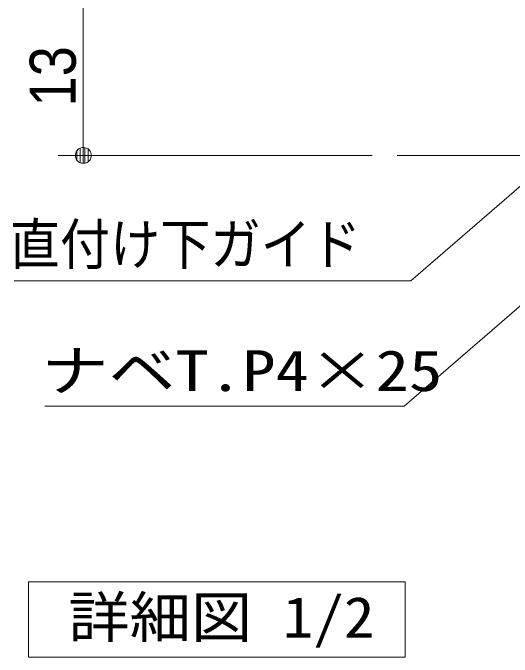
# Model space of a CAD drawing. Units: millimetres, scale not verified. Extents: x -6062 to 6062, y -3045 to 3045.
# Drawn here: x -132 to 266, y -2400 to -1886 of the extents above; entities that cross this region are included whole.
import ezdxf
from ezdxf.enums import TextEntityAlignment as Align

# ---------------------------------------------------------------- set-up
doc = ezdxf.new("R2010")
doc.units = ezdxf.units.MM
doc.header["$LTSCALE"] = 20
for name, color, linetype, lineweight in [('0-0_3一般', 7, 'Continuous', 9), ('0-1_2寸法-3', 7, 'Continuous', 9), ('0-2_2寸法-1', 7, 'Continuous', 9), ('0-3_0', 7, 'Continuous', 9)]:
    doc.layers.add(name, color=color, linetype=linetype, lineweight=lineweight)
doc.styles.add('ＭＳ ゴシック', font='')
doc.styles.add('ＭＳ Ｐゴシック', font='')
doc.styles.get('ＭＳ ゴシック').set_extended_font_data('MS Gothic')
doc.styles.get('ＭＳ Ｐゴシック').set_extended_font_data('MS PGothic')

# ---------------------------------------------------------------- blocks, each defined once
blk = doc.blocks.new('グループ-27')
at = {"layer": '0-0_3一般'}
blk.add_line((39236.2, -40000), (59163.7, -40000), dxfattribs=at)
blk = doc.blocks.new('グループ-57')
at = {"layer": '0-0_3一般'}
blk.add_blockref('グループ-27', (0, 0), dxfattribs=at)
blk = doc.blocks.new('グループ-58')
at = {"layer": '0-1_2寸法-3'}
blk.add_lwpolyline([(33363.7, -46800), (39363.7, -46800), (39363.7, -48000), (33363.7, -48000)], close=True, dxfattribs=at)
at = {"layer": '0-1_2寸法-3', "style": 'ＭＳ ゴシック', "width": 1.1}
blk.add_text('詳細図 1/2', height=650.9, dxfattribs=at).set_placement((33996.8, -47884.4), align=Align.BOTTOM_LEFT)
blk = doc.blocks.new('_Dot')
at = {"layer": '0-3_0'}
for p, q in [((-10, 0), (-20, 0)), ((9.78, 2), (-9.78, 2)), ((7.99, 6), (-7.99, 6)), ((9.16, -3.98), (-9.16, -3.98)), ((6, -7.98), (-6, -7.98))]:
    blk.add_line(p, q, dxfattribs=at)
for points in [[(10, 0), (9.92, 1.25), (9.69, 2.49), (9.3, 3.68), (8.76, 4.82), (8.09, 5.88), (7.29, 6.85), (6.37, 7.71), (5.36, 8.44), (4.26, 9.05), (3.09, 9.51), (1.87, 9.82), (0.63, 9.98), (-0.63, 9.98), (-1.87, 9.82), (-3.09, 9.51), (-4.26, 9.05), (-5.36, 8.44), (-6.37, 7.71), (-7.29, 6.85), (-8.09, 5.88), (-8.76, 4.82), (-9.3, 3.68), (-9.69, 2.49), (-9.92, 1.25), (-10, 0), (0, 0)], [(-10, 0), (-9.92, -1.25), (-9.69, -2.49), (-9.3, -3.68), (-8.76, -4.82), (-8.09, -5.88), (-7.29, -6.85), (-6.37, -7.71), (-5.36, -8.44), (-4.26, -9.05), (-3.09, -9.51), (-1.87, -9.82), (-0.63, -9.98), (0.63, -9.98), (1.87, -9.82), (3.09, -9.51), (4.26, -9.05), (5.36, -8.44), (6.37, -7.71), (7.29, -6.85), (8.09, -5.88), (8.76, -4.82), (9.3, -3.68), (9.69, -2.49), (9.92, -1.25), (10, 0), (0, 0)]]:
    blk.add_lwpolyline(points, close=True, dxfattribs=at)

msp = doc.modelspace()

# ---------------------------------------------------------------- linework, layer by layer
at = {"layer": '0-1_2寸法-3'}
for points in [[(300.68, -2000), (185.21, -2100), (-130.8, -2100)], [(335.68, -2065.13), (179.95, -2200), (-106.35, -2200)]]:
    msp.add_lwpolyline(points, dxfattribs=at)
at = {"layer": '0-2_2寸法-1'}
for p, q in [((-75.69, -1882.71), (-75.69, -1987.29)), ((154.31, -2000), (-95.69, -2000))]:
    msp.add_line(p, q, dxfattribs=at)

# ---------------------------------------------------------------- block references
at = {"layer": '0-0_3一般', "xscale": 0.05, "yscale": 0.05}
msp.add_blockref('グループ-57', (-1787.5, 0), dxfattribs=at)
at = {"layer": '0-1_2寸法-3', "xscale": 0.05, "yscale": 0.05}
msp.add_blockref('グループ-58', (-1787.5, 0), dxfattribs=at)
at = {"layer": '0-2_2寸法-1', "xscale": 0.6356201, "yscale": 0.6356201, "rotation": 270}
msp.add_blockref('_Dot', (-75.69, -2000), dxfattribs=at)

# ---------------------------------------------------------------- texts
at = {"layer": '0-1_2寸法-3', "style": 'ＭＳ ゴシック'}
for s, width, p in [('直付け下ガイド', 0.9, (-134.25, -2096.83)), ('ナベT.P4×25', 1.2, (-108.85, -2197.61))]:
    msp.add_text(s, height=32.55, dxfattribs=dict(at, width=width)).set_placement(p, align=Align.BOTTOM_LEFT)
at = {"layer": '0-2_2寸法-1', "style": 'ＭＳ Ｐゴシック', "width": 0.9}
msp.add_text('13', height=36.66, rotation=90, dxfattribs=at).set_placement((-70.73, -1960.93), align=Align.BOTTOM_LEFT)

doc.saveas('drawing.dxf')
